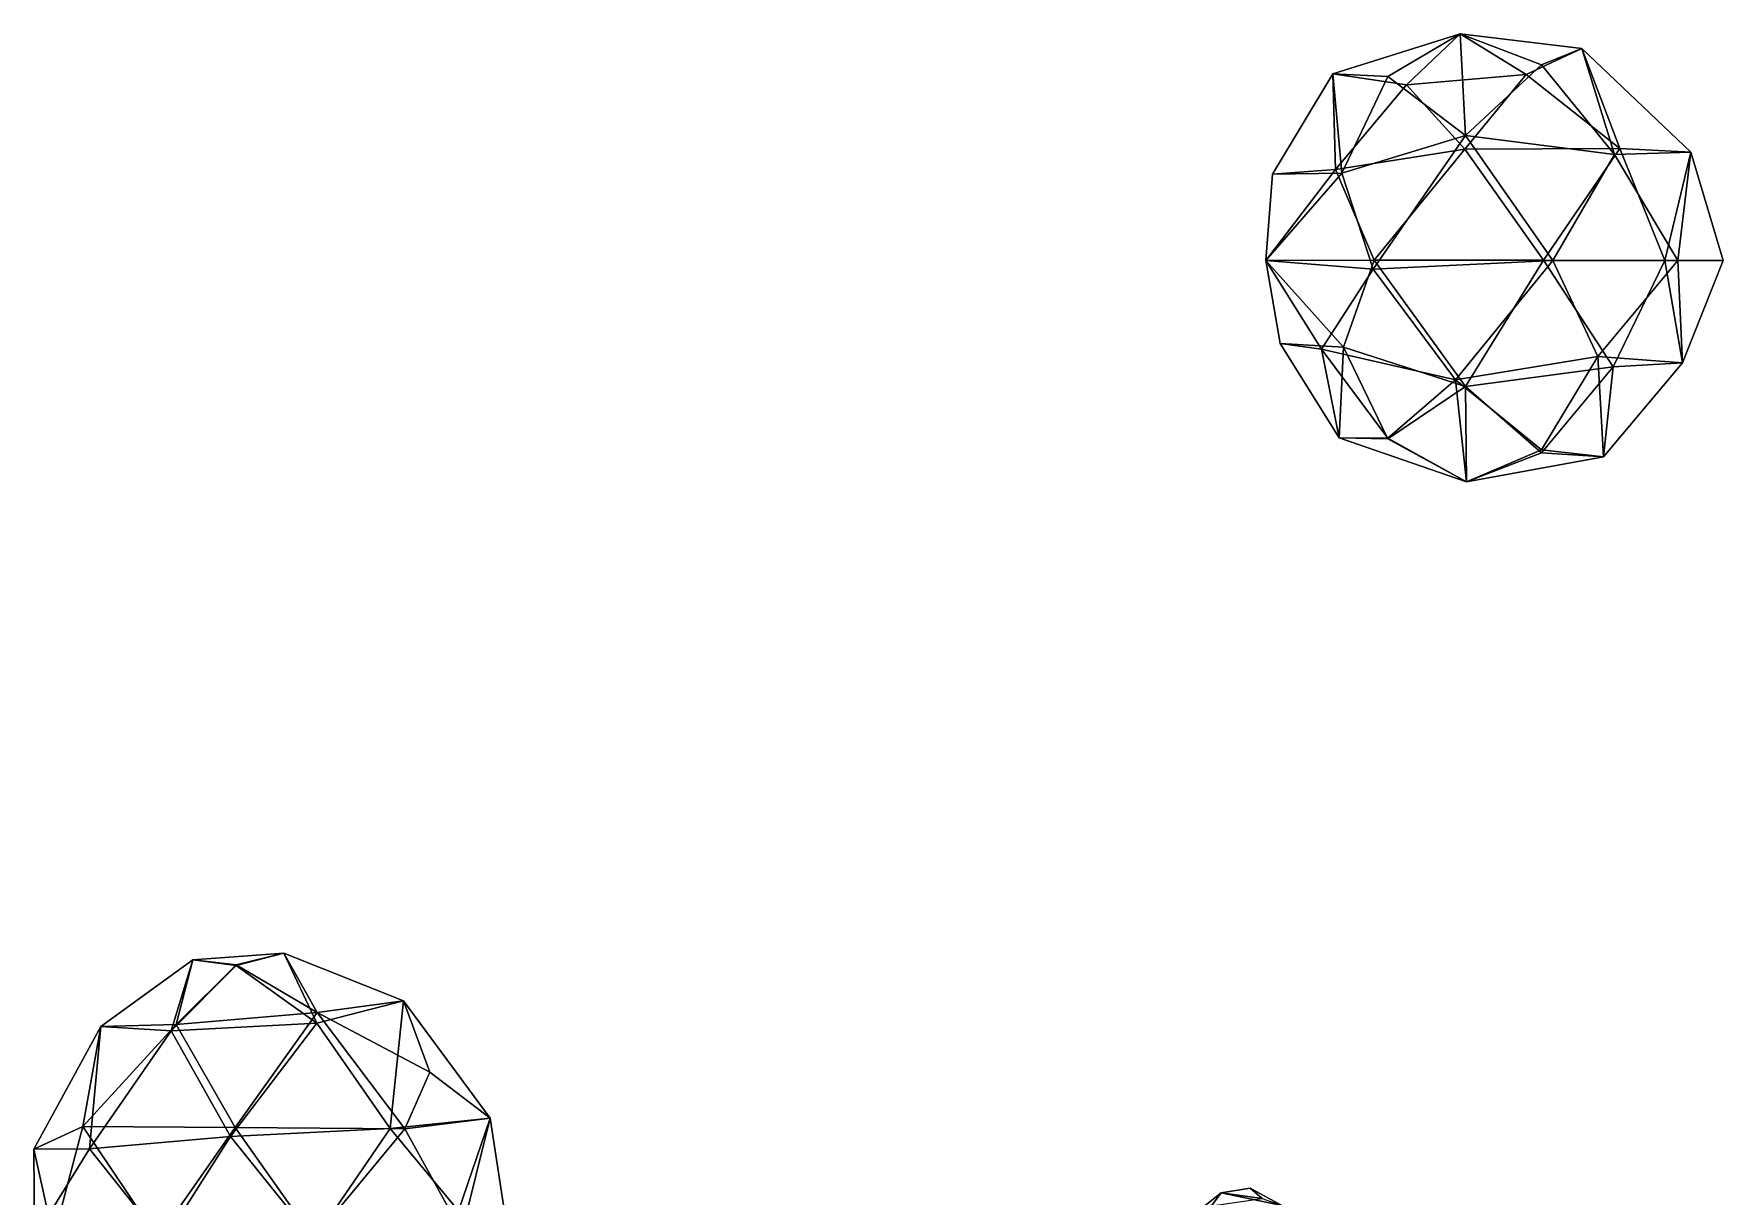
# Model space of a CAD drawing. Extents: x 290083 to 295691, y 4553739 to 4561622.
# Drawn here: x 292986.7 to 293263.8, y 4558486.1 to 4558676.9 of the extents above; entities that cross this region are included whole.
import ezdxf

# ---------------------------------------------------------------- set-up
doc = ezdxf.new("R2010")
doc.units = 0
doc.layers.add('Au_ppm_Pref_-_0_3', color=7, linetype='CONTINUOUS')

msp = doc.modelspace()

# ---------------------------------------------------------------- linework, layer by layer
at = {"layer": 'Au_ppm_Pref_-_0_3'}
for points in [[(293208.83, 4558669.84, 1762.16), (293199.78, 4558670.27, 1758.04), (293220.7, 4558676.85, 1757.99)], [(293199.78, 4558670.27, 1758.04), (293211.88, 4558668.46, 1752.94), (293220.7, 4558676.85, 1757.99)], [(293221.57, 4558660.15, 1764.91), (293208.83, 4558669.84, 1762.16), (293220.7, 4558676.85, 1757.99)], [(293231.48, 4558670.15, 1752.61), (293220.7, 4558676.85, 1757.99), (293211.88, 4558668.46, 1752.94)], [(293221.57, 4558660.15, 1764.91), (293220.7, 4558676.85, 1757.99), (293234.03, 4558671.77, 1762.81)], [(293234.03, 4558671.77, 1762.81), (293220.7, 4558676.85, 1757.99), (293240.66, 4558674.44, 1758.04)], [(293220.7, 4558676.85, 1757.99), (293231.48, 4558670.15, 1752.61), (293240.66, 4558674.44, 1758.04)], [(293240.66, 4558674.44, 1758.04), (293231.48, 4558670.15, 1752.61), (293246.87, 4558658.04, 1752.14)], [(293246.02, 4558657.05, 1763.94), (293234.03, 4558671.77, 1762.81), (293240.66, 4558674.44, 1758.04)], [(293246.02, 4558657.05, 1763.94), (293240.66, 4558674.44, 1758.04), (293258.52, 4558657.43, 1757.75)], [(293258.52, 4558657.43, 1757.75), (293240.66, 4558674.44, 1758.04), (293246.87, 4558658.04, 1752.14)], [(293189.86, 4558653.81, 1758.04), (293199.78, 4558670.27, 1758.04), (293201.28, 4558653.97, 1763.19)], [(293189.86, 4558653.81, 1758.04), (293200.22, 4558654.59, 1752.81), (293199.78, 4558670.27, 1758.04)], [(293200.22, 4558654.59, 1752.81), (293211.88, 4558668.46, 1752.94), (293199.78, 4558670.27, 1758.04)], [(293199.78, 4558670.27, 1758.04), (293208.83, 4558669.84, 1762.16), (293201.28, 4558653.97, 1763.19)], [(293208.83, 4558669.84, 1762.16), (293221.57, 4558660.15, 1764.91), (293201.28, 4558653.97, 1763.19)], [(293231.48, 4558670.15, 1752.61), (293211.88, 4558668.46, 1752.94), (293221.42, 4558657.91, 1750.44)], [(293221.42, 4558657.91, 1750.44), (293246.87, 4558658.04, 1752.14), (293231.48, 4558670.15, 1752.61)], [(293246.02, 4558657.05, 1763.94), (293221.57, 4558660.15, 1764.91), (293234.03, 4558671.77, 1762.81)], [(293211.88, 4558668.46, 1752.94), (293200.22, 4558654.59, 1752.81), (293221.42, 4558657.91, 1750.44)], [(293221.57, 4558660.15, 1764.91), (293206.41, 4558638.24, 1764.88), (293201.28, 4558653.97, 1763.19)], [(293206.41, 4558638.24, 1764.88), (293221.57, 4558660.15, 1764.91), (293235.85, 4558639.67, 1764.72)], [(293246.02, 4558657.05, 1763.94), (293235.85, 4558639.67, 1764.72), (293221.57, 4558660.15, 1764.91)], [(293206.54, 4558639.7, 1750.78), (293221.42, 4558657.91, 1750.44), (293200.22, 4558654.59, 1752.81)], [(293234.36, 4558639.7, 1749.99), (293221.42, 4558657.91, 1750.44), (293206.54, 4558639.7, 1750.78)], [(293246.87, 4558658.04, 1752.14), (293221.42, 4558657.91, 1750.44), (293234.36, 4558639.7, 1749.99)], [(293234.36, 4558639.7, 1749.99), (293254.25, 4558639.65, 1752.65), (293246.87, 4558658.04, 1752.14)], [(293256.39, 4558639.65, 1762.64), (293235.85, 4558639.67, 1764.72), (293246.02, 4558657.05, 1763.94)], [(293256.39, 4558639.65, 1762.64), (293246.02, 4558657.05, 1763.94), (293258.52, 4558657.43, 1757.75)], [(293246.87, 4558658.04, 1752.14), (293254.25, 4558639.65, 1752.65), (293258.52, 4558657.43, 1757.75)], [(293263.83, 4558639.65, 1758.04), (293258.52, 4558657.43, 1757.75), (293254.25, 4558639.65, 1752.65)], [(293256.39, 4558639.65, 1762.64), (293258.52, 4558657.43, 1757.75), (293263.83, 4558639.65, 1758.04)], [(293188.77, 4558639.65, 1758.04), (293206.54, 4558639.7, 1750.78), (293200.22, 4558654.59, 1752.81)], [(293189.86, 4558653.81, 1758.04), (293188.77, 4558639.65, 1758.04), (293200.22, 4558654.59, 1752.81)], [(293201.28, 4558653.97, 1763.19), (293206.41, 4558638.24, 1764.88), (293188.77, 4558639.65, 1758.04)], [(293189.86, 4558653.81, 1758.04), (293201.28, 4558653.97, 1763.19), (293188.77, 4558639.65, 1758.04)], [(293201.53, 4558625.45, 1753.05), (293206.54, 4558639.7, 1750.78), (293188.77, 4558639.65, 1758.04)], [(293191.14, 4558626.05, 1758.04), (293188.77, 4558639.65, 1758.04), (293197.9, 4558625.1, 1762.1)], [(293191.14, 4558626.05, 1758.04), (293201.53, 4558625.45, 1753.05), (293188.77, 4558639.65, 1758.04)], [(293188.77, 4558639.65, 1758.04), (293206.41, 4558638.24, 1764.88), (293197.9, 4558625.1, 1762.1)], [(293201.53, 4558625.45, 1753.05), (293221.57, 4558618.97, 1751.15), (293206.54, 4558639.7, 1750.78)], [(293206.41, 4558638.24, 1764.88), (293235.85, 4558639.67, 1764.72), (293219.92, 4558620.08, 1764.64)], [(293234.36, 4558639.7, 1749.99), (293206.54, 4558639.7, 1750.78), (293221.57, 4558618.97, 1751.15)], [(293219.92, 4558620.08, 1764.64), (293235.85, 4558639.67, 1764.72), (293243.28, 4558623.88, 1763.73)], [(293245.79, 4558622.21, 1752.18), (293234.36, 4558639.7, 1749.99), (293221.57, 4558618.97, 1751.15)], [(293234.36, 4558639.7, 1749.99), (293245.79, 4558622.21, 1752.18), (293254.25, 4558639.65, 1752.65)], [(293243.28, 4558623.88, 1763.73), (293235.85, 4558639.67, 1764.72), (293256.39, 4558639.65, 1762.64)], [(293243.28, 4558623.88, 1763.73), (293256.39, 4558639.65, 1762.64), (293257.16, 4558622.86, 1758.04)], [(293257.16, 4558622.86, 1758.04), (293254.25, 4558639.65, 1752.65), (293245.79, 4558622.21, 1752.18)], [(293257.16, 4558622.86, 1758.04), (293263.83, 4558639.65, 1758.04), (293254.25, 4558639.65, 1752.65)], [(293256.39, 4558639.65, 1762.64), (293263.83, 4558639.65, 1758.04), (293257.16, 4558622.86, 1758.04)], [(293206.41, 4558638.24, 1764.88), (293219.92, 4558620.08, 1764.64), (293197.9, 4558625.1, 1762.1)], [(293191.14, 4558626.05, 1758.04), (293197.9, 4558625.1, 1762.1), (293200.83, 4558610.53, 1758.04)], [(293191.14, 4558626.05, 1758.04), (293200.83, 4558610.53, 1758.04), (293201.53, 4558625.45, 1753.05)], [(293197.9, 4558625.1, 1762.1), (293219.92, 4558620.08, 1764.64), (293208.83, 4558610.49, 1761.82)], [(293200.83, 4558610.53, 1758.04), (293197.9, 4558625.1, 1762.1), (293208.83, 4558610.49, 1761.82)], [(293200.83, 4558610.53, 1758.04), (293208.83, 4558610.37, 1754.22), (293201.53, 4558625.45, 1753.05)], [(293208.83, 4558610.37, 1754.22), (293221.57, 4558618.97, 1751.15), (293201.53, 4558625.45, 1753.05)], [(293243.28, 4558623.88, 1763.73), (293234.03, 4558608.59, 1762.45), (293219.92, 4558620.08, 1764.64)], [(293221.57, 4558618.97, 1751.15), (293234.03, 4558608.12, 1753.47), (293245.79, 4558622.21, 1752.18)], [(293243.28, 4558623.88, 1763.73), (293244.2, 4558607.44, 1758.04), (293234.03, 4558608.59, 1762.45)], [(293244.2, 4558607.44, 1758.04), (293245.79, 4558622.21, 1752.18), (293234.03, 4558608.12, 1753.47)], [(293243.28, 4558623.88, 1763.73), (293257.16, 4558622.86, 1758.04), (293244.2, 4558607.44, 1758.04)], [(293244.2, 4558607.44, 1758.04), (293257.16, 4558622.86, 1758.04), (293245.79, 4558622.21, 1752.18)], [(293219.92, 4558620.08, 1764.64), (293221.72, 4558603.35, 1758.02), (293208.83, 4558610.49, 1761.82)], [(293219.92, 4558620.08, 1764.64), (293234.03, 4558608.59, 1762.45), (293221.72, 4558603.35, 1758.02)], [(293221.57, 4558618.97, 1751.15), (293208.83, 4558610.37, 1754.22), (293221.72, 4558603.35, 1758.02)], [(293234.03, 4558608.12, 1753.47), (293221.57, 4558618.97, 1751.15), (293221.72, 4558603.35, 1758.02)], [(293200.83, 4558610.53, 1758.04), (293208.83, 4558610.49, 1761.82), (293221.72, 4558603.35, 1758.02)], [(293208.83, 4558610.37, 1754.22), (293200.83, 4558610.53, 1758.04), (293221.72, 4558603.35, 1758.02)], [(293234.03, 4558608.59, 1762.45), (293244.2, 4558607.44, 1758.04), (293221.72, 4558603.35, 1758.02)], [(293244.2, 4558607.44, 1758.04), (293234.03, 4558608.12, 1753.47), (293221.72, 4558603.35, 1758.02)], [(293012.76, 4558524.93, 1787.74), (293027.68, 4558526.02, 1787.74), (293019.84, 4558524.09, 1790.79)], [(293027.68, 4558526.02, 1787.74), (293012.76, 4558524.93, 1787.74), (293019.84, 4558523.99, 1784.72)], [(293033.09, 4558514.51, 1783.03), (293027.68, 4558526.02, 1787.74), (293019.84, 4558523.99, 1784.72)], [(293019.84, 4558524.09, 1790.79), (293027.68, 4558526.02, 1787.74), (293033.13, 4558516.24, 1793.81)], [(293047.32, 4558518.18, 1787.77), (293033.13, 4558516.24, 1793.81), (293027.68, 4558526.02, 1787.74)], [(293033.09, 4558514.51, 1783.03), (293047.32, 4558518.18, 1787.77), (293027.68, 4558526.02, 1787.74)], [(292997.63, 4558513.98, 1787.74), (293012.76, 4558524.93, 1787.74), (293010.01, 4558514.31, 1793.45)], [(293012.76, 4558524.93, 1787.74), (292997.63, 4558513.98, 1787.74), (293009.17, 4558513.23, 1783.27)], [(293012.76, 4558524.93, 1787.74), (293009.17, 4558513.23, 1783.27), (293019.84, 4558523.99, 1784.72)], [(293033.09, 4558514.51, 1783.03), (293019.84, 4558523.99, 1784.72), (293009.17, 4558513.23, 1783.27)], [(293012.76, 4558524.93, 1787.74), (293019.84, 4558524.09, 1790.79), (293010.01, 4558514.31, 1793.45)], [(293010.01, 4558514.31, 1793.45), (293019.84, 4558524.09, 1790.79), (293033.13, 4558516.24, 1793.81)], [(293047.32, 4558518.18, 1787.77), (293033.09, 4558514.51, 1783.03), (293045.12, 4558497.23, 1781.92)], [(293047.32, 4558518.18, 1787.77), (293051.65, 4558506.46, 1793.68), (293033.13, 4558516.24, 1793.81)], [(293061.53, 4558498.9, 1787.82), (293047.32, 4558518.18, 1787.77), (293045.12, 4558497.23, 1781.92)], [(293047.32, 4558518.18, 1787.77), (293061.53, 4558498.9, 1787.82), (293051.65, 4558506.46, 1793.68)], [(292997.63, 4558513.98, 1787.74), (293010.01, 4558514.31, 1793.45), (292994.68, 4558497.58, 1793.62)], [(293010.01, 4558514.31, 1793.45), (293019.71, 4558497.37, 1796.06), (292994.68, 4558497.58, 1793.62)], [(293018.92, 4558495.94, 1781.89), (293033.09, 4558514.51, 1783.03), (293009.17, 4558513.23, 1783.27)], [(293033.13, 4558516.24, 1793.81), (293019.71, 4558497.37, 1796.06), (293010.01, 4558514.31, 1793.45)], [(293033.09, 4558514.51, 1783.03), (293018.92, 4558495.94, 1781.89), (293045.12, 4558497.23, 1781.92)], [(293047.55, 4558497.15, 1795.15), (293019.71, 4558497.37, 1796.06), (293033.13, 4558516.24, 1793.81)], [(293051.65, 4558506.46, 1793.68), (293047.55, 4558497.15, 1795.15), (293033.13, 4558516.24, 1793.81)], [(292995.77, 4558493.92, 1783.39), (292997.63, 4558513.98, 1787.74), (292986.65, 4558493.85, 1787.74)], [(292986.65, 4558493.85, 1787.74), (292997.63, 4558513.98, 1787.74), (292994.68, 4558497.58, 1793.62)], [(292995.77, 4558493.92, 1783.39), (293009.17, 4558513.23, 1783.27), (292997.63, 4558513.98, 1787.74)], [(292995.77, 4558493.92, 1783.39), (293018.92, 4558495.94, 1781.89), (293009.17, 4558513.23, 1783.27)], [(293051.65, 4558506.46, 1793.68), (293061.53, 4558498.9, 1787.82), (293047.55, 4558497.15, 1795.15)], [(292989.9, 4558479.29, 1792.33), (292986.65, 4558493.85, 1787.74), (292994.68, 4558497.58, 1793.62)], [(293007, 4558479.22, 1795.84), (292989.9, 4558479.29, 1792.33), (292994.68, 4558497.58, 1793.62)], [(293019.71, 4558497.37, 1796.06), (293007, 4558479.22, 1795.84), (292994.68, 4558497.58, 1793.62)], [(293056.31, 4558483.73, 1783.9), (293061.53, 4558498.9, 1787.82), (293045.12, 4558497.23, 1781.92)], [(293047.55, 4558497.15, 1795.15), (293061.53, 4558498.9, 1787.82), (293056.88, 4558480.22, 1793.44)], [(293056.31, 4558483.73, 1783.9), (293064.52, 4558479.29, 1787.74), (293061.53, 4558498.9, 1787.82)], [(293061.53, 4558498.9, 1787.82), (293064.52, 4558479.29, 1787.74), (293056.88, 4558480.22, 1793.44)], [(292995.77, 4558493.92, 1783.39), (293007.92, 4558478.66, 1781.61), (293018.92, 4558495.94, 1781.89)], [(293019.71, 4558497.37, 1796.06), (293032.59, 4558479.1, 1796.01), (293007, 4558479.22, 1795.84)], [(293007.92, 4558478.66, 1781.61), (293032.6, 4558478.91, 1782.36), (293018.92, 4558495.94, 1781.89)], [(293032.6, 4558478.91, 1782.36), (293045.12, 4558497.23, 1781.92), (293018.92, 4558495.94, 1781.89)], [(293032.59, 4558479.1, 1796.01), (293019.71, 4558497.37, 1796.06), (293047.55, 4558497.15, 1795.15)], [(293056.88, 4558480.22, 1793.44), (293032.59, 4558479.1, 1796.01), (293047.55, 4558497.15, 1795.15)], [(293032.6, 4558478.91, 1782.36), (293056.31, 4558483.73, 1783.9), (293045.12, 4558497.23, 1781.92)], [(292995.77, 4558493.92, 1783.39), (292986.65, 4558493.85, 1787.74), (292986.79, 4558479.29, 1786.41)], [(292986.79, 4558479.29, 1786.41), (292986.65, 4558493.85, 1787.74), (292989.9, 4558479.29, 1792.33)], [(292986.79, 4558479.29, 1786.41), (293007.92, 4558478.66, 1781.61), (292995.77, 4558493.92, 1783.39)], [(293191.39, 4558484.6, 1902.47), (293177.27, 4558483.32, 1902.24), (293181.46, 4558486.66, 1902.02)], [(293181.46, 4558486.66, 1902.02), (293177.27, 4558483.32, 1902.24), (293179.9, 4558484.55, 1900.58)], [(293188.21, 4558485.77, 1900.58), (293181.46, 4558486.66, 1902.02), (293179.9, 4558484.55, 1900.58)], [(293186.23, 4558487.42, 1902.07), (293191.39, 4558484.6, 1902.47), (293181.46, 4558486.66, 1902.02)], [(293188.21, 4558485.77, 1900.58), (293186.23, 4558487.42, 1902.07), (293181.46, 4558486.66, 1902.02)], [(293186.23, 4558487.42, 1902.07), (293188.21, 4558485.77, 1900.58), (293191.39, 4558484.6, 1902.47)]]:
    msp.add_3dface(points, dxfattribs=at)

doc.saveas('drawing.dxf')
